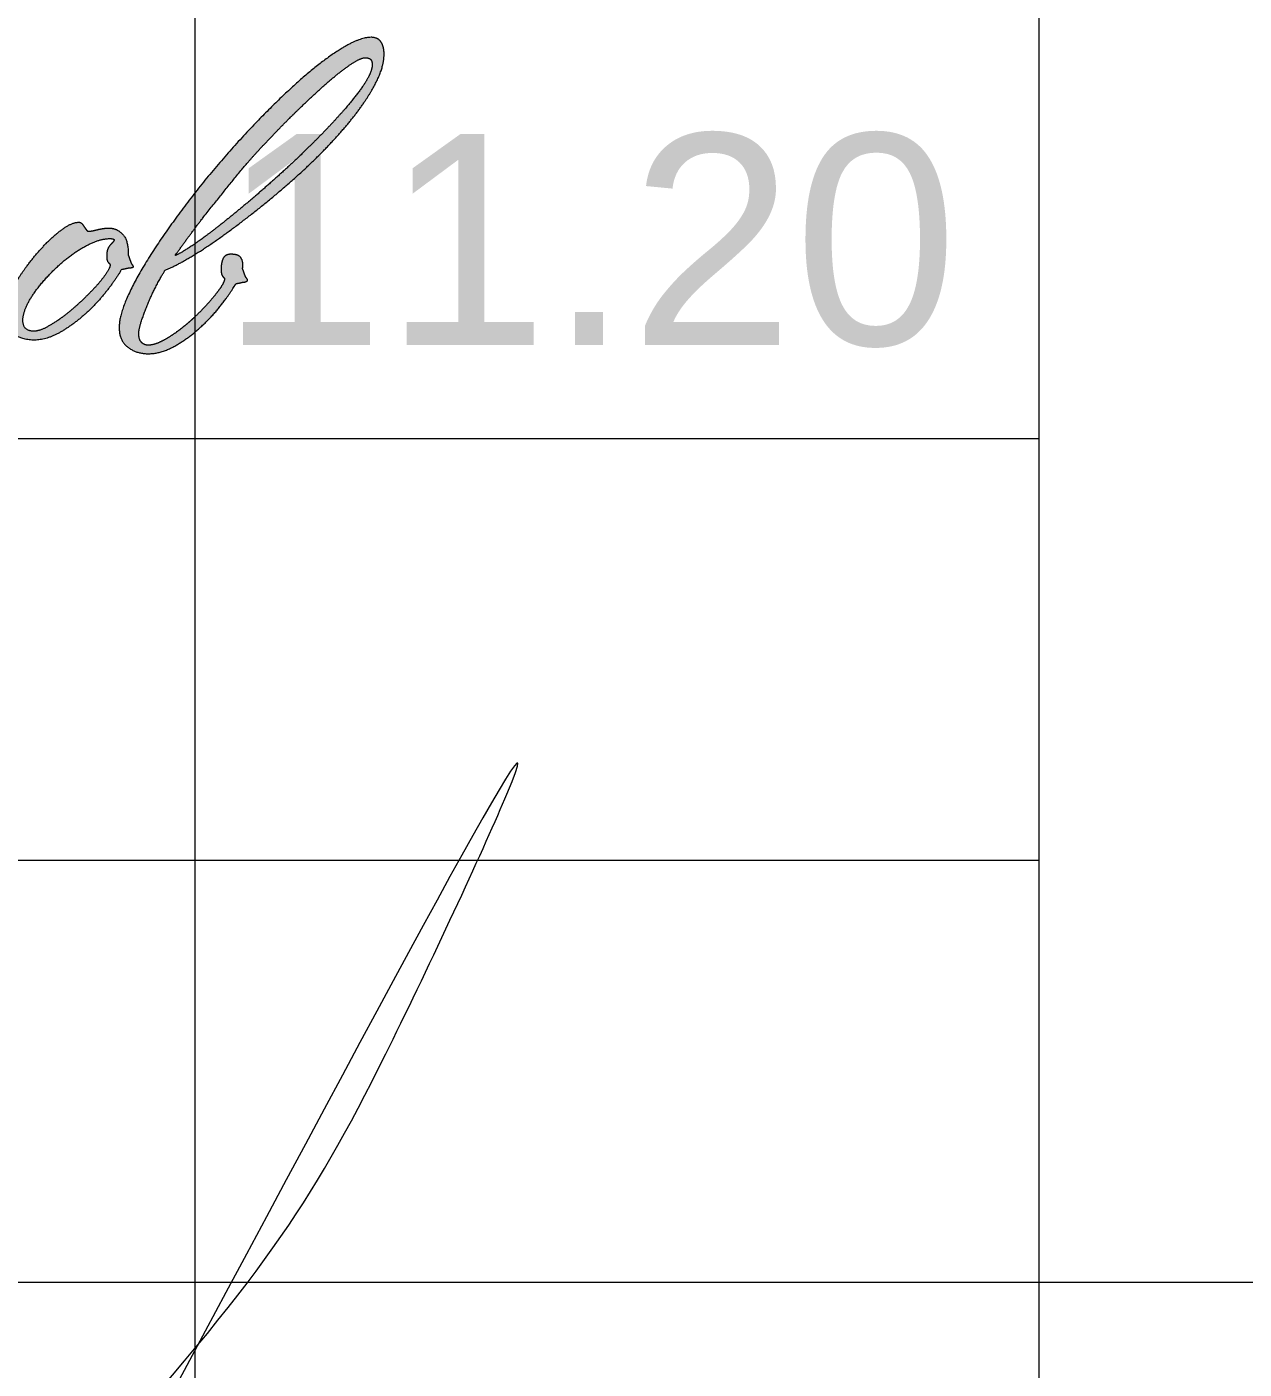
# Model space of a CAD drawing. Header units: metres. Extents: x -163 to 308, y -116 to 9.
# Drawn here: x 100.018 to 101.461, y -34.163 to -32.572 of the extents above; entities that cross this region are included whole.
import ezdxf

# ---------------------------------------------------------------- set-up
doc = ezdxf.new("R2010")
doc.units = ezdxf.units.M
doc.header["$MEASUREMENT"] = 0
doc.styles.add('GOST 2.304', font='cs_gost2304.shx')

# ---------------------------------------------------------------- blocks, each defined once
blk = doc.blocks.new('*U293')
at = {"color": 7, "linetype": 'Continuous', "lineweight": 13}
for p, q in [((15.5128, -14.5), (15.5128, -20)), ((16.5128, -14.5), (16.5128, -20)), ((16.5128, -18.5), (28.5128, -18.5))]:
    blk.add_line(p, q, dxfattribs=at)
at = {"color": 7, "linetype": 'Continuous', "lineweight": 0}
for p, q in [((10.0128, -17.5), (16.5128, -17.5)), ((10.0128, -18), (16.5128, -18)), ((10.0128, -18.5), (16.5128, -18.5))]:
    blk.add_line(p, q, dxfattribs=at)
blk = doc.blocks.new('*U44')
at = {"linetype": 'Continuous', "lineweight": 0}
h = blk.add_hatch(color=5, dxfattribs=at)
edge = h.paths.add_edge_path()
edge.add_spline(control_points=[(0.5578, -0.0108), (0.5606, -0.0104), (0.5629, -0.0098), (0.5653, -0.0092), (0.5665, -0.0092)], knot_values=[0, 0, 0, 0.5, 0.5, 1, 1, 1], degree=2, periodic=0)
edge.add_spline(control_points=[(0.5665, -0.0092), (0.5713, -0.0084), (0.5685, -0.0052), (0.5677, -0.0044), (0.5667, -0.0017), (0.5657, 0.0011), (0.5645, 0.0043)], knot_values=[0, 0, 0, 0.333333, 0.333333, 0.666667, 0.666667, 1, 1, 1], degree=2, periodic=0)
edge.add_spline(control_points=[(0.5645, 0.0043), (0.5645, 0.0051), (0.5647, 0.0057), (0.5649, 0.0063), (0.5649, 0.0071), (0.5649, 0.0127), (0.5625, 0.0159), (0.5602, 0.019), (0.5526, 0.019), (0.547, 0.019), (0.5448, 0.0149), (0.5427, 0.0107), (0.5427, 0.0039), (0.5427, -0.0013), (0.544, -0.003), (0.5454, -0.0048), (0.5462, -0.0056)], knot_values=[0, 0, 0, 0.125, 0.125, 0.25, 0.25, 0.375, 0.375, 0.5, 0.5, 0.625, 0.625, 0.75, 0.75, 0.875, 0.875, 1, 1, 1], degree=2, periodic=0)
edge.add_spline(control_points=[(0.5462, -0.0056), (0.5462, -0.0088), (0.5421, -0.015), (0.5379, -0.0211), (0.5313, -0.0287), (0.5247, -0.0363), (0.5164, -0.0442), (0.508, -0.0522), (0.4995, -0.0585), (0.4909, -0.0649), (0.4828, -0.0691), (0.4746, -0.0733), (0.4687, -0.0733), (0.4643, -0.0733), (0.4617, -0.0703), (0.4591, -0.0673), (0.4591, -0.0617), (0.4591, -0.057), (0.4623, -0.0474), (0.4655, -0.0379), (0.4698, -0.0279), (0.4742, -0.018), (0.4788, -0.0094), (0.4834, -0.0009), (0.4858, 0.0027)], knot_values=[0, 0, 0, 0.083333, 0.083333, 0.166667, 0.166667, 0.25, 0.25, 0.333333, 0.333333, 0.416667, 0.416667, 0.5, 0.5, 0.583333, 0.583333, 0.666667, 0.666667, 0.75, 0.75, 0.833333, 0.833333, 0.916667, 0.916667, 1, 1, 1], degree=2, periodic=0)
edge.add_spline(control_points=[(0.4858, 0.0027), (0.4973, 0.0075), (0.5134, 0.0172), (0.5295, 0.0269), (0.5476, 0.0401), (0.5657, 0.0532), (0.5852, 0.0689), (0.6047, 0.0846), (0.623, 0.1013), (0.6405, 0.1172), (0.656, 0.1339), (0.6715, 0.1506), (0.6831, 0.1663), (0.6946, 0.182), (0.7014, 0.1963), (0.7082, 0.2106), (0.7082, 0.2222)], knot_values=[0, 0, 0, 0.125, 0.125, 0.25, 0.25, 0.375, 0.375, 0.5, 0.5, 0.625, 0.625, 0.75, 0.75, 0.875, 0.875, 1, 1, 1], degree=2, periodic=0)
edge.add_spline(control_points=[(0.7082, 0.2222), (0.7082, 0.2301), (0.705, 0.2347), (0.7018, 0.2393), (0.695, 0.2393), (0.6843, 0.2393), (0.6674, 0.2293), (0.6505, 0.2194), (0.6306, 0.2025), (0.6107, 0.1856), (0.5886, 0.1633), (0.5665, 0.1411), (0.5452, 0.1166), (0.524, 0.0922), (0.5049, 0.0667), (0.4858, 0.0413), (0.471, 0.0182), (0.4563, -0.0049), (0.4478, -0.0239), (0.4392, -0.043), (0.4392, -0.0554), (0.4392, -0.0685), (0.4478, -0.0752), (0.4563, -0.082), (0.4691, -0.082), (0.4814, -0.082), (0.4945, -0.0748), (0.5076, -0.0677), (0.5198, -0.0569), (0.5319, -0.0462), (0.5419, -0.0337), (0.5518, -0.0211), (0.5578, -0.0108)], knot_values=[0, 0, 0, 0.0625, 0.0625, 0.125, 0.125, 0.1875, 0.1875, 0.25, 0.25, 0.3125, 0.3125, 0.375, 0.375, 0.4375, 0.4375, 0.5, 0.5, 0.5625, 0.5625, 0.625, 0.625, 0.6875, 0.6875, 0.75, 0.75, 0.8125, 0.8125, 0.875, 0.875, 0.9375, 0.9375, 1, 1, 1], degree=2, periodic=0)
edge = h.paths.add_edge_path(flags=16)
edge.add_spline(control_points=[(0.496, 0.0176), (0.5123, 0.0411), (0.531, 0.0645), (0.5497, 0.088), (0.5664, 0.1083), (0.5724, 0.1154), (0.5827, 0.1266), (0.5931, 0.1377), (0.605, 0.1499), (0.6169, 0.162), (0.6299, 0.1743), (0.6428, 0.1867), (0.6543, 0.1964), (0.6659, 0.2062), (0.675, 0.2123), (0.6842, 0.2185), (0.6889, 0.2185), (0.6925, 0.2185), (0.6943, 0.2171), (0.6961, 0.2157), (0.6961, 0.2113)], knot_values=[0, 0, 0, 0.1, 0.1, 0.2, 0.2, 0.3, 0.3, 0.4, 0.4, 0.5, 0.5, 0.6, 0.6, 0.7, 0.7, 0.8, 0.8, 0.9, 0.9, 1, 1, 1], degree=2, periodic=0)
edge.add_spline(control_points=[(0.6961, 0.2113), (0.6961, 0.2046), (0.6893, 0.1938), (0.6826, 0.1831), (0.671, 0.1696), (0.6595, 0.156), (0.6446, 0.1407), (0.6297, 0.1254), (0.613, 0.1099), (0.5954, 0.0936), (0.5777, 0.0784), (0.56, 0.0633), (0.5443, 0.0508), (0.5286, 0.0383), (0.5159, 0.0295), (0.5031, 0.0208), (0.496, 0.0176)], knot_values=[0, 0, 0, 0.125, 0.125, 0.25, 0.25, 0.375, 0.375, 0.5, 0.5, 0.625, 0.625, 0.75, 0.75, 0.875, 0.875, 1, 1, 1], degree=2, periodic=0)
h = blk.add_hatch(color=5, dxfattribs=at)
edge = h.paths.add_edge_path()
edge.add_line((0.4483, 0.0185), (0.4483, 0.0209))
edge.add_spline(control_points=[(0.4483, 0.0209), (0.4483, 0.034), (0.4423, 0.0398), (0.4364, 0.0456), (0.4288, 0.0456), (0.4236, 0.0456), (0.4173, 0.044), (0.4109, 0.0424), (0.4081, 0.0424), (0.4069, 0.0424), (0.4059, 0.0438), (0.4049, 0.0452), (0.4037, 0.0469), (0.4025, 0.0487), (0.4014, 0.0501), (0.4002, 0.0515), (0.3982, 0.0515), (0.3926, 0.0515), (0.385, 0.0467), (0.3775, 0.042), (0.3691, 0.034), (0.3608, 0.0261), (0.3526, 0.0161), (0.3445, 0.0062), (0.3377, -0.0041), (0.3309, -0.0145), (0.327, -0.0244), (0.323, -0.0343), (0.323, -0.0419), (0.323, -0.055), (0.3315, -0.0616), (0.3401, -0.0681), (0.3528, -0.0681), (0.3651, -0.0681), (0.3783, -0.0608), (0.3914, -0.0534), (0.4035, -0.0427), (0.4157, -0.032), (0.4256, -0.0194), (0.4356, -0.0069), (0.4415, 0.0034)], knot_values=[0, 0, 0, 0.05, 0.05, 0.1, 0.1, 0.15, 0.15, 0.2, 0.2, 0.25, 0.25, 0.3, 0.3, 0.35, 0.35, 0.4, 0.4, 0.45, 0.45, 0.5, 0.5, 0.55, 0.55, 0.6, 0.6, 0.65, 0.65, 0.7, 0.7, 0.75, 0.75, 0.8, 0.8, 0.85, 0.85, 0.9, 0.9, 0.95, 0.95, 1, 1, 1], degree=2, periodic=0)
edge.add_spline(control_points=[(0.4415, 0.0034), (0.4443, 0.0038), (0.4467, 0.0044), (0.4491, 0.005), (0.4503, 0.005), (0.4551, 0.005), (0.4523, 0.0086)], knot_values=[0, 0, 0, 0.333333, 0.333333, 0.666667, 0.666667, 1, 1, 1], degree=2, periodic=0)
edge.add_spline(control_points=[(0.4523, 0.0086), (0.4515, 0.0094), (0.4505, 0.0124), (0.4495, 0.0153), (0.4483, 0.0185)], knot_values=[0, 0, 0, 0.5, 0.5, 1, 1, 1], degree=2, periodic=0)
edge = h.paths.add_edge_path(flags=16)
edge.add_spline(control_points=[(0.4301, 0.0086), (0.4301, 0.0055), (0.4259, -0.0007), (0.4217, -0.0069), (0.4148, -0.0145), (0.4078, -0.022), (0.3992, -0.03), (0.3907, -0.038), (0.3821, -0.0444), (0.3736, -0.0507), (0.3658, -0.0549), (0.3581, -0.0591), (0.3525, -0.0591), (0.3414, -0.0591), (0.3414, -0.0479), (0.3414, -0.0416), (0.3455, -0.0328), (0.3497, -0.024), (0.3569, -0.0149), (0.364, -0.0057), (0.3732, 0.0033), (0.3823, 0.0122), (0.3921, 0.0192), (0.4018, 0.0262), (0.4118, 0.0306), (0.4217, 0.0349), (0.4301, 0.0349), (0.4341, 0.0349), (0.4341, 0.0333)], knot_values=[0, 0, 0, 0.071429, 0.071429, 0.142857, 0.142857, 0.214286, 0.214286, 0.285714, 0.285714, 0.357143, 0.357143, 0.428571, 0.428571, 0.5, 0.5, 0.571429, 0.571429, 0.642857, 0.642857, 0.714286, 0.714286, 0.785714, 0.785714, 0.857143, 0.857143, 0.928571, 0.928571, 1, 1, 1], degree=2, periodic=0)
edge.add_spline(control_points=[(0.4341, 0.0333), (0.4341, 0.0325), (0.4303, 0.0286), (0.4265, 0.0246), (0.4265, 0.0178), (0.4265, 0.0126), (0.4279, 0.011), (0.4293, 0.0094), (0.4301, 0.0086)], knot_values=[0, 0, 0, 0.25, 0.25, 0.5, 0.5, 0.75, 0.75, 1, 1, 1], degree=2, periodic=0)
at = {"color": 5, "linetype": 'Continuous', "lineweight": 0, "flags": 128}
blk.add_lwpolyline([(0.4483, 0.0209), (0.4483, 0.0185)], dxfattribs=at)
at = {"color": 5, "linetype": 'Continuous', "lineweight": 0}
for points, knots in [([(0.7082, 0.2222), (0.7082, 0.2106), (0.7014, 0.1963), (0.6946, 0.182), (0.6831, 0.1663), (0.6715, 0.1506), (0.656, 0.1339), (0.6405, 0.1172), (0.623, 0.1013), (0.6047, 0.0846), (0.5852, 0.0689), (0.5657, 0.0532), (0.5476, 0.0401), (0.5295, 0.0269), (0.5134, 0.0172), (0.4973, 0.0075), (0.4858, 0.0027), (0.4834, -0.0009), (0.4788, -0.0094), (0.4742, -0.018), (0.4698, -0.0279), (0.4655, -0.0379), (0.4623, -0.0474), (0.4591, -0.057), (0.4591, -0.0617), (0.4591, -0.0673), (0.4617, -0.0703), (0.4643, -0.0733), (0.4687, -0.0733), (0.4746, -0.0733), (0.4828, -0.0691), (0.4909, -0.0649), (0.4995, -0.0585), (0.508, -0.0522), (0.5164, -0.0442), (0.5247, -0.0363), (0.5313, -0.0287), (0.5379, -0.0211), (0.5421, -0.015), (0.5462, -0.0088), (0.5462, -0.0056), (0.5454, -0.0048), (0.544, -0.003), (0.5427, -0.0013), (0.5427, 0.0039), (0.5427, 0.0107), (0.5448, 0.0149), (0.547, 0.019), (0.5526, 0.019), (0.5602, 0.019), (0.5625, 0.0159), (0.5649, 0.0127), (0.5649, 0.0071), (0.5649, 0.0063), (0.5647, 0.0057), (0.5645, 0.0051), (0.5645, 0.0043), (0.5657, 0.0011), (0.5667, -0.0017), (0.5677, -0.0044), (0.5685, -0.0052), (0.5713, -0.0084), (0.5665, -0.0092), (0.5653, -0.0092), (0.5629, -0.0098), (0.5606, -0.0104), (0.5578, -0.0108), (0.5518, -0.0211), (0.5419, -0.0337), (0.5319, -0.0462), (0.5198, -0.0569), (0.5076, -0.0677), (0.4945, -0.0748), (0.4814, -0.082), (0.4691, -0.082), (0.4563, -0.082), (0.4478, -0.0752), (0.4392, -0.0685), (0.4392, -0.0554), (0.4392, -0.043), (0.4478, -0.0239), (0.4563, -0.0049), (0.471, 0.0182), (0.4858, 0.0413), (0.5049, 0.0667), (0.524, 0.0922), (0.5452, 0.1166), (0.5665, 0.1411), (0.5886, 0.1633), (0.6107, 0.1856), (0.6306, 0.2025), (0.6505, 0.2194), (0.6674, 0.2293), (0.6843, 0.2393), (0.695, 0.2393), (0.7018, 0.2393), (0.705, 0.2347), (0.7082, 0.2301), (0.7082, 0.2222)], [0, 0, 0, 0.020408, 0.020408, 0.040816, 0.040816, 0.061224, 0.061224, 0.081633, 0.081633, 0.102041, 0.102041, 0.122449, 0.122449, 0.142857, 0.142857, 0.163265, 0.163265, 0.183673, 0.183673, 0.204082, 0.204082, 0.22449, 0.22449, 0.244898, 0.244898, 0.265306, 0.265306, 0.285714, 0.285714, 0.306122, 0.306122, 0.326531, 0.326531, 0.346939, 0.346939, 0.367347, 0.367347, 0.387755, 0.387755, 0.408163, 0.408163, 0.428571, 0.428571, 0.44898, 0.44898, 0.469388, 0.469388, 0.489796, 0.489796, 0.510204, 0.510204, 0.530612, 0.530612, 0.55102, 0.55102, 0.571429, 0.571429, 0.591837, 0.591837, 0.612245, 0.612245, 0.632653, 0.632653, 0.653061, 0.653061, 0.673469, 0.673469, 0.693878, 0.693878, 0.714286, 0.714286, 0.734694, 0.734694, 0.755102, 0.755102, 0.77551, 0.77551, 0.795918, 0.795918, 0.816327, 0.816327, 0.836735, 0.836735, 0.857143, 0.857143, 0.877551, 0.877551, 0.897959, 0.897959, 0.918367, 0.918367, 0.938776, 0.938776, 0.959184, 0.959184, 0.979592, 0.979592, 1, 1, 1]), ([(0.6961, 0.2113), (0.6961, 0.2157), (0.6943, 0.2171), (0.6925, 0.2185), (0.6889, 0.2185), (0.6842, 0.2185), (0.675, 0.2123), (0.6659, 0.2062), (0.6543, 0.1964), (0.6428, 0.1867), (0.6299, 0.1743), (0.6169, 0.162), (0.605, 0.1499), (0.5931, 0.1377), (0.5827, 0.1266), (0.5724, 0.1154), (0.5664, 0.1083), (0.5497, 0.088), (0.531, 0.0645), (0.5123, 0.0411), (0.496, 0.0176), (0.5031, 0.0208), (0.5159, 0.0295), (0.5286, 0.0383), (0.5443, 0.0508), (0.56, 0.0633), (0.5777, 0.0784), (0.5954, 0.0936), (0.613, 0.1099), (0.6297, 0.1254), (0.6446, 0.1407), (0.6595, 0.156), (0.671, 0.1696), (0.6826, 0.1831), (0.6893, 0.1938), (0.6961, 0.2046), (0.6961, 0.2113)], [0, 0, 0, 0.055556, 0.055556, 0.111111, 0.111111, 0.166667, 0.166667, 0.222222, 0.222222, 0.277778, 0.277778, 0.333333, 0.333333, 0.388889, 0.388889, 0.444444, 0.444444, 0.5, 0.5, 0.555556, 0.555556, 0.611111, 0.611111, 0.666667, 0.666667, 0.722222, 0.722222, 0.777778, 0.777778, 0.833333, 0.833333, 0.888889, 0.888889, 0.944444, 0.944444, 1, 1, 1]), ([(0.4523, 0.0086), (0.4551, 0.005), (0.4503, 0.005), (0.4491, 0.005), (0.4467, 0.0044), (0.4443, 0.0038), (0.4415, 0.0034), (0.4356, -0.0069), (0.4256, -0.0194), (0.4157, -0.032), (0.4035, -0.0427), (0.3914, -0.0534), (0.3783, -0.0608), (0.3651, -0.0681), (0.3528, -0.0681), (0.3401, -0.0681), (0.3315, -0.0616), (0.323, -0.055), (0.323, -0.0419), (0.323, -0.0343), (0.327, -0.0244), (0.3309, -0.0145), (0.3377, -0.0041), (0.3445, 0.0062), (0.3526, 0.0161), (0.3608, 0.0261), (0.3691, 0.034), (0.3775, 0.042), (0.385, 0.0467), (0.3926, 0.0515), (0.3982, 0.0515), (0.4002, 0.0515), (0.4014, 0.0501), (0.4025, 0.0487), (0.4037, 0.0469), (0.4049, 0.0452), (0.4059, 0.0438), (0.4069, 0.0424), (0.4081, 0.0424), (0.4109, 0.0424), (0.4173, 0.044), (0.4236, 0.0456), (0.4288, 0.0456), (0.4364, 0.0456), (0.4423, 0.0398), (0.4483, 0.034), (0.4483, 0.0209)], [0, 0, 0, 0.043478, 0.043478, 0.086957, 0.086957, 0.130435, 0.130435, 0.173913, 0.173913, 0.217391, 0.217391, 0.26087, 0.26087, 0.304348, 0.304348, 0.347826, 0.347826, 0.391304, 0.391304, 0.434783, 0.434783, 0.478261, 0.478261, 0.521739, 0.521739, 0.565217, 0.565217, 0.608696, 0.608696, 0.652174, 0.652174, 0.695652, 0.695652, 0.73913, 0.73913, 0.782609, 0.782609, 0.826087, 0.826087, 0.869565, 0.869565, 0.913043, 0.913043, 0.956522, 0.956522, 1, 1, 1]), ([(0.4341, 0.0333), (0.4341, 0.0349), (0.4301, 0.0349), (0.4217, 0.0349), (0.4118, 0.0306), (0.4018, 0.0262), (0.3921, 0.0192), (0.3823, 0.0122), (0.3732, 0.0033), (0.364, -0.0057), (0.3569, -0.0149), (0.3497, -0.024), (0.3455, -0.0328), (0.3414, -0.0416), (0.3414, -0.0479), (0.3414, -0.0591), (0.3525, -0.0591), (0.3581, -0.0591), (0.3658, -0.0549), (0.3736, -0.0507), (0.3821, -0.0444), (0.3907, -0.038), (0.3992, -0.03), (0.4078, -0.022), (0.4148, -0.0145), (0.4217, -0.0069), (0.4259, -0.0007), (0.4301, 0.0055), (0.4301, 0.0086), (0.4293, 0.0094), (0.4279, 0.011), (0.4265, 0.0126), (0.4265, 0.0178), (0.4265, 0.0246), (0.4303, 0.0286), (0.4341, 0.0325), (0.4341, 0.0333)], [0, 0, 0, 0.055556, 0.055556, 0.111111, 0.111111, 0.166667, 0.166667, 0.222222, 0.222222, 0.277778, 0.277778, 0.333333, 0.333333, 0.388889, 0.388889, 0.444444, 0.444444, 0.5, 0.5, 0.555556, 0.555556, 0.611111, 0.611111, 0.666667, 0.666667, 0.722222, 0.722222, 0.777778, 0.777778, 0.833333, 0.833333, 0.888889, 0.888889, 0.944444, 0.944444, 1, 1, 1]), ([(0.4483, 0.0185), (0.4495, 0.0153), (0.4505, 0.0124), (0.4515, 0.0094), (0.4523, 0.0086)], [0, 0, 0, 0.5, 0.5, 1, 1, 1])]:
    blk.add_open_spline(points, degree=2, knots=knots, dxfattribs=at)

msp = doc.modelspace()

# ---------------------------------------------------------------- linework, layer by layer
at = {"color": 5, "linetype": 'Continuous', "lineweight": 0}
msp.add_spline([(98.72013884, -34.57630333), (98.82280424, -34.34148551), (98.8479876, -34.24749995), (98.8479876, -34.19429604), (98.81676026, -34.1630687), (98.76747999, -34.1630687), (98.69013372, -34.20772459), (98.6353812, -34.27751292), (98.62092953, -34.31790125), (98.62092953, -34.38651786), (98.63797702, -34.45013996), (98.6808139, -34.5108376), (98.73007586, -34.53927901), (98.79683848, -34.55042213), (98.86489064, -34.53218761), (98.92336675, -34.50559148), (98.96347379, -34.4745917), (99.03483756, -34.35098602), (99.10103148, -34.21492252), (99.15475695, -34.10449474), (99.21098638, -34.00710251), (99.24819984, -33.95494159), (99.2655639, -33.9502889), (99.27225739, -33.97526935), (99.26124535, -34.01636685), (99.22877251, -34.06120705), (99.03754553, -34.42963767), (98.97677753, -34.53489093), (98.93126322, -34.56116863), (98.91908982, -34.54008369), (98.9134365, -34.5189852), (98.90594438, -34.44351451), (98.93906802, -34.31989537), (99.03391011, -34.11320229), (99.13217227, -33.94300723), (99.03511855, -34.14032005), (99.09826098, -34.08472695), (98.96948876, -34.30776697), (99.07023913, -34.17724281), (99.14441013, -34.13442016), (99.20065598, -34.14949119), (99.2274546, -34.20961974), (99.23536496, -34.30654025), (99.16458584, -34.52936023), (99.07681861, -34.59364902), (99.01225961, -34.62058229), (98.91305462, -34.62433439), (98.84427614, -34.59517329), (98.83176127, -34.5734969), (98.82420498, -34.5228823), (98.83797287, -34.47149981), (98.91368837, -34.44391553), (99.06659074, -34.30694215), (98.95109693, -34.53417064), (99.01055518, -34.4998424), (99.16479251, -34.34560507), (99.17691157, -34.30037613), (99.05174424, -34.5171723), (99.18470957, -34.41618675), (99.25306676, -34.29327703), (99.13571203, -34.52630487), (99.29757908, -34.39870759), (99.3560368, -34.29327703), (99.2328308, -34.5108549), (99.3989417, -34.40484799), (99.46541996, -34.29327703), (99.35562616, -34.51312791), (99.52549878, -34.37663307), (99.57300989, -34.29327703), (99.47139336, -34.50992774), (99.6689849, -34.31788629), (99.67385511, -34.30567057), (99.57538687, -34.497979), (99.81954537, -34.27101812), (99.82221059, -34.26107139), (99.69812679, -34.50153285), (99.91719713, -34.27092602), (99.91719713, -34.24198096), (99.80798824, -34.48981787), (100.10824308, -34.26496132), (100.45230185, -33.7718841), (100.58725684, -33.48136373), (99.60975687, -35.17444335), (99.79286943, -34.74246272), (100.01760453, -34.45187087), (100.17074658, -34.29872883), (100.11512911, -34.39506111), (99.84506382, -34.4274309), (100.28776296, -34.38486693)], degree=3, dxfattribs=at)

# ---------------------------------------------------------------- block references
at = {"color": 7, "linetype": 'Continuous', "lineweight": 13}
msp.add_blockref('*U293', (84.70464069, -15.55985294), dxfattribs=at)
at = {"color": 5, "linetype": 'Continuous', "lineweight": 0, "xscale": 1.166982693817973, "yscale": 1.166982693817973, "zscale": 1.166982693817973}
msp.add_blockref('*U44', (99.6152718, -32.86391566), dxfattribs=at)

# ---------------------------------------------------------------- texts
at = {"color": 7, "linetype": 'Continuous', "lineweight": 30, "insert": (100.24777208, -32.69917043), "char_height": 0.25, "attachment_point": 1, "line_spacing_factor": 0.72, "style": 'GOST 2.304'}
msp.add_mtext('\\fArial|b0|i0|c204204|p39;11.20', dxfattribs=at)

doc.saveas('drawing.dxf')
